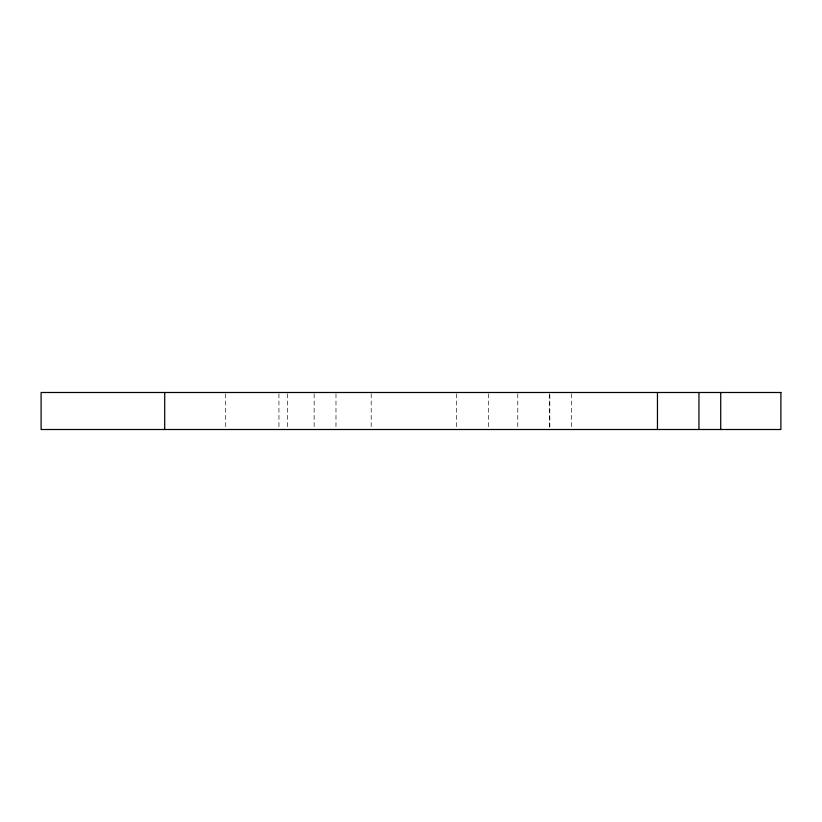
<?xml version="1.0" encoding="UTF-8"?>
<svg xmlns="http://www.w3.org/2000/svg" width="822" height="822" viewBox="0 0 822 822"><rect width="100%" height="100%" fill="white"/><g stroke="black" fill="none" stroke-linecap="round" stroke-linejoin="round"><path stroke-width="0.62" stroke-dasharray="4.11 3.08" d="M571.372 393.769L571.372 428.231M549.826 394.807L549.826 427.193M549.61 393.769L549.61 428.231M517.768 393.769L517.768 428.231M488.484 393.769L488.484 428.231M456.426 393.769L456.426 428.231M371.184 393.769L371.184 428.231M335.982 393.769L335.982 428.231M314.138 393.769L314.138 428.231M287.392 393.769L287.392 428.231M278.935 393.769L278.935 428.231M225.701 393.769L225.701 428.231"/><path stroke-width="1.23" d="M720.719 392.495L720.719 429.505M698.957 392.495L698.957 429.505M657.456 392.495L657.456 429.505M164.708 392.495L164.708 429.505M780.9 392.495L41.1 392.495L41.1 429.505L780.9 429.505L780.9 392.495"/></g></svg>
